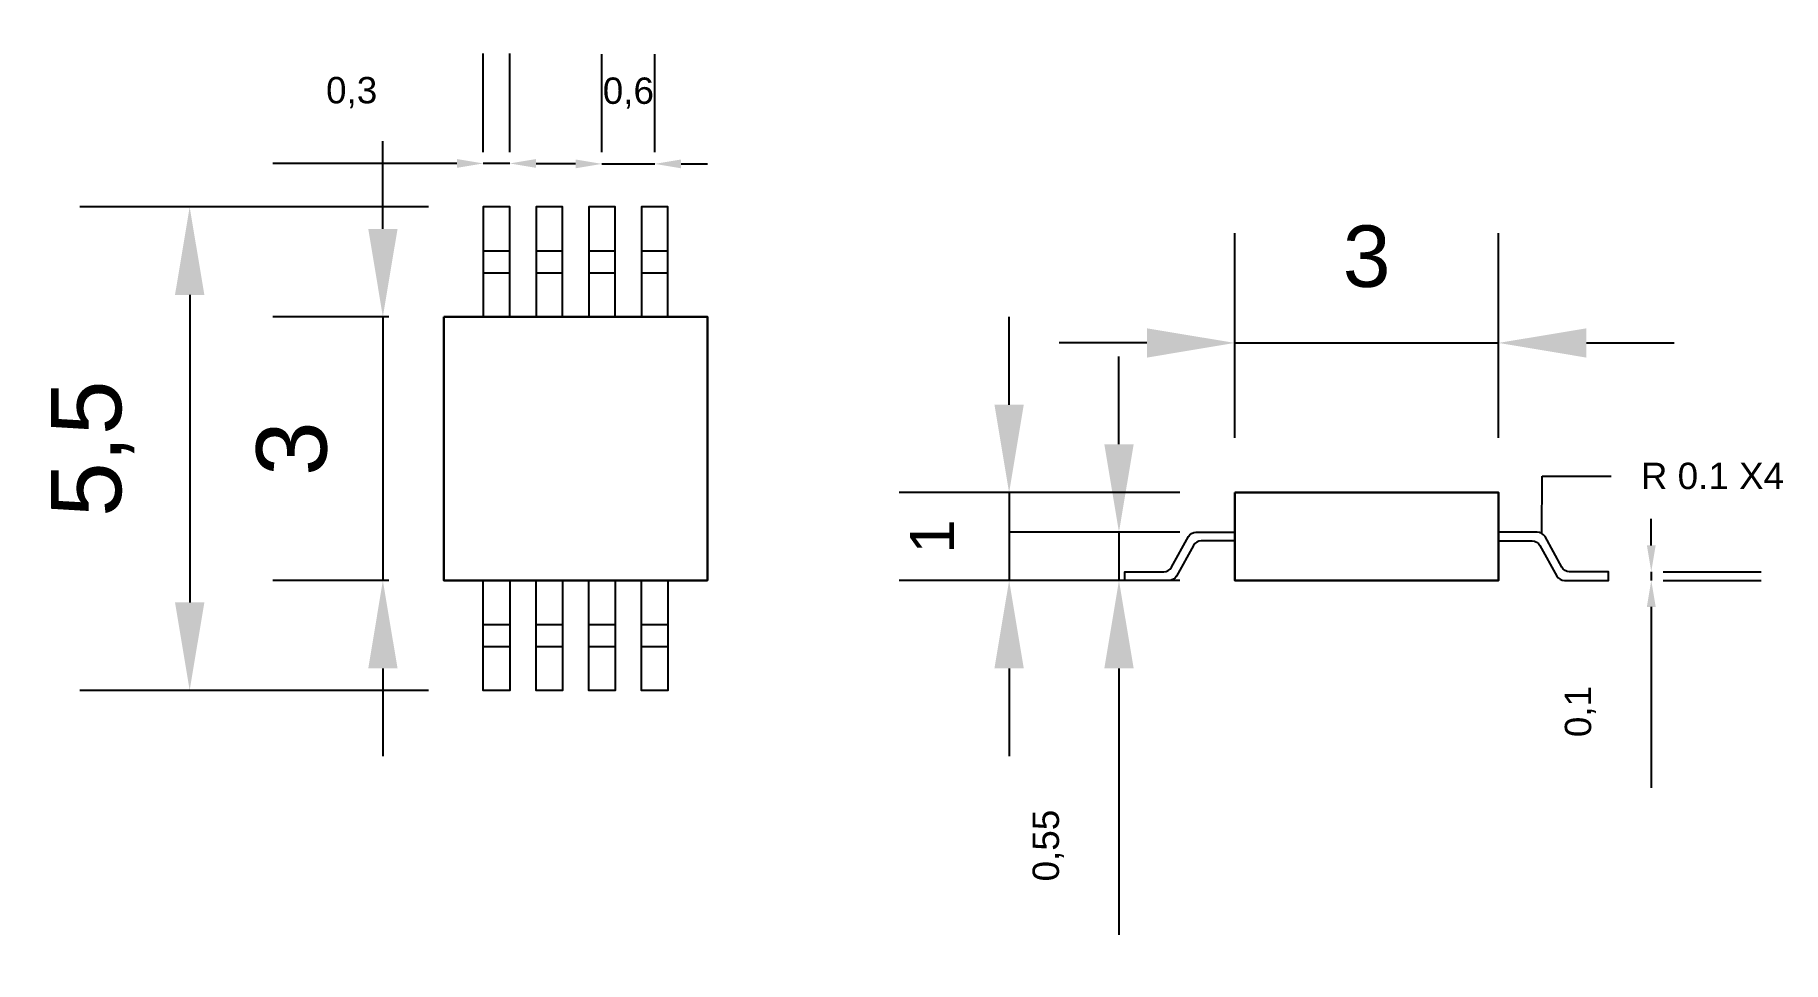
# Model space of a CAD drawing. Header units: millimetres. Extents: x 5.3 to 25.2, y 2.7 to 13.2.
import ezdxf

# ---------------------------------------------------------------- set-up
doc = ezdxf.new("R2010")
doc.units = ezdxf.units.MM
doc.layers.add('Amp', color=242, linetype='Continuous', lineweight=30)
doc.layers.add('AmpPins', color=254, linetype='Continuous')
doc.styles.get("Standard").update_dxf_attribs({"font": 'arial.ttf'})
doc.dimstyles.new('ISO-25', dxfattribs={"dimtxt": 1, "dimasz": 1, "dimexe": 1.25, "dimexo": 0.625, "dimtad": 1, "dimtxsty": 'Standard', "dimcen": 1, "dimadec": 0, "dimazin": 0, "dimtfac": 1, "dimtix": 1, "dimtmove": 0, "dimatfit": 0, "dimfxl": 1, "dimarcsym": 0})

# ---------------------------------------------------------------- blocks, each defined once
blk = doc.blocks.new('*D1')
at = {"layer": 'AmpPins', "color": 0, "lineweight": -2, "transparency": 16777216}
for p, q in [((9.307, 11), (9.307, 12)), ((9.375, 10), (8.057, 10)), ((9.307, 10), (9.307, 7)), ((9.375, 7), (8.057, 7)), ((9.307, 6), (9.307, 5))]:
    blk.add_line(p, q, dxfattribs=at)
at = {"layer": 'AmpPins', "color": 0, "transparency": 16777216}
for points in [[(9.141, 11), (9.474, 11), (9.307, 10)], [(9.141, 6), (9.474, 6), (9.307, 7)]]:
    blk.add_solid(points, dxfattribs=at)
at = {"layer": 'Defpoints', "color": 0, "transparency": 16777216}
for p in [(10, 10), (9.307, 7), (10, 7)]:
    blk.add_point(p, dxfattribs=at)
at = {"layer": 'AmpPins', "color": 0, "transparency": 16777216, "insert": (8.273, 8.5), "char_height": 1, "attachment_point": 5, "rotation": 90}
blk.add_mtext('{\\H0.8x;3}', dxfattribs=at)
blk = doc.blocks.new('*D2')
at = {"layer": 'AmpPins', "color": 0, "lineweight": -2, "transparency": 16777216}
for p, q in [((19, 8.625), (19, 10.953)), ((22, 8.625), (22, 10.953)), ((18, 9.703), (17, 9.703)), ((19, 9.703), (22, 9.703)), ((23, 9.703), (24, 9.703))]:
    blk.add_line(p, q, dxfattribs=at)
at = {"layer": 'AmpPins', "color": 0, "transparency": 16777216}
for points in [[(18, 9.869), (18, 9.536), (19, 9.703)], [(23, 9.869), (23, 9.536), (22, 9.703)]]:
    blk.add_solid(points, dxfattribs=at)
at = {"layer": 'Defpoints', "color": 0, "transparency": 16777216}
for p in [(22, 9.703), (19, 8), (22, 8)]:
    blk.add_point(p, dxfattribs=at)
at = {"layer": 'AmpPins', "color": 0, "transparency": 16777216, "insert": (20.5, 10.685), "char_height": 1, "attachment_point": 5}
blk.add_mtext('{\\H0.7x;3}', dxfattribs=at)
blk = doc.blocks.new('*D3')
at = {"layer": 'AmpPins', "color": 0, "lineweight": -2, "transparency": 16777216}
for p, q in [((16.432, 9), (16.432, 10)), ((18.375, 8), (15.182, 8)), ((16.432, 8), (16.432, 7)), ((18.375, 7), (15.182, 7)), ((16.432, 6), (16.432, 5))]:
    blk.add_line(p, q, dxfattribs=at)
at = {"layer": 'AmpPins', "color": 0, "transparency": 16777216}
for points in [[(16.265, 9), (16.599, 9), (16.432, 8)], [(16.265, 6), (16.599, 6), (16.432, 7)]]:
    blk.add_solid(points, dxfattribs=at)
at = {"layer": 'Defpoints', "color": 0, "transparency": 16777216}
for p in [(19, 8), (16.432, 7), (19, 7)]:
    blk.add_point(p, dxfattribs=at)
at = {"layer": 'AmpPins', "color": 0, "transparency": 16777216, "insert": (15.556, 7.5), "char_height": 1, "attachment_point": 5, "rotation": 90}
blk.add_mtext('{\\H0.5x;1}', dxfattribs=at)
blk = doc.blocks.new('*D4')
at = {"layer": 'AmpPins', "color": 0, "lineweight": -2, "transparency": 16777216}
for p, q in [((17.682, 8.55), (17.682, 9.55)), ((18.375, 7.55), (16.432, 7.55)), ((17.682, 7.55), (17.682, 7)), ((18.375, 7), (16.432, 7)), ((17.682, 6), (17.682, 2.968))]:
    blk.add_line(p, q, dxfattribs=at)
at = {"layer": 'AmpPins', "color": 0, "transparency": 16777216}
for points in [[(17.515, 8.55), (17.849, 8.55), (17.682, 7.55)], [(17.515, 6), (17.849, 6), (17.682, 7)]]:
    blk.add_solid(points, dxfattribs=at)
at = {"layer": 'Defpoints', "color": 0, "transparency": 16777216}
for p in [(19, 7.55), (17.682, 7), (19, 7)]:
    blk.add_point(p, dxfattribs=at)
at = {"layer": 'AmpPins', "color": 0, "transparency": 16777216, "insert": (16.877, 3.984), "char_height": 1, "attachment_point": 5, "rotation": 90}
blk.add_mtext('{\\H0.3x;0,55}', dxfattribs=at)
blk = doc.blocks.new('*D5')
at = {"layer": 'AmpPins', "color": 0, "lineweight": -2, "transparency": 16777216}
for p, q in [((23.738, 7.4), (23.738, 7.7)), ((23.738, 7.1), (23.738, 7)), ((23.875, 7.1), (24.988, 7.1)), ((23.875, 7), (24.988, 7)), ((23.738, 6.7), (23.738, 4.64))]:
    blk.add_line(p, q, dxfattribs=at)
at = {"layer": 'AmpPins', "color": 0, "transparency": 16777216}
for points in [[(23.688, 7.4), (23.788, 7.4), (23.738, 7.1)], [(23.688, 6.7), (23.788, 6.7), (23.738, 7)]]:
    blk.add_solid(points, dxfattribs=at)
at = {"layer": 'Defpoints', "color": 0, "transparency": 16777216}
for p in [(23.25, 7.1), (23.25, 7), (23.738, 7)]:
    blk.add_point(p, dxfattribs=at)
at = {"layer": 'AmpPins', "color": 0, "transparency": 16777216, "insert": (22.932, 5.509), "char_height": 1, "attachment_point": 5, "rotation": 90}
blk.add_mtext('{\\H0.3x;0,1}', dxfattribs=at)
blk = doc.blocks.new('*D6')
at = {"layer": 'AmpPins', "color": 0, "lineweight": -2, "transparency": 16777216}
for p, q in [((9.825, 11.25), (5.859, 11.25)), ((7.109, 10.25), (7.109, 6.75)), ((9.825, 5.75), (5.859, 5.75))]:
    blk.add_line(p, q, dxfattribs=at)
at = {"layer": 'AmpPins', "color": 0, "transparency": 16777216}
for points in [[(6.942, 10.25), (7.276, 10.25), (7.109, 11.25)], [(6.942, 6.75), (7.276, 6.75), (7.109, 5.75)]]:
    blk.add_solid(points, dxfattribs=at)
at = {"layer": 'Defpoints', "color": 0, "transparency": 16777216}
for p in [(10.45, 11.25), (7.109, 5.75), (10.45, 5.75)]:
    blk.add_point(p, dxfattribs=at)
at = {"layer": 'AmpPins', "color": 0, "transparency": 16777216, "insert": (6.005, 8.5), "char_height": 1, "attachment_point": 5, "rotation": 90}
blk.add_mtext('{\\H0.8x;5,5}', dxfattribs=at)
blk = doc.blocks.new('*D7')
at = {"layer": 'AmpPins', "color": 0, "lineweight": -2, "transparency": 16777216}
for p, q in [((10.45, 11.875), (10.45, 12.995)), ((10.75, 11.875), (10.75, 12.995)), ((10.15, 11.745), (8.054, 11.745)), ((10.75, 11.745), (10.45, 11.745)), ((11.05, 11.745), (11.35, 11.745))]:
    blk.add_line(p, q, dxfattribs=at)
at = {"layer": 'AmpPins', "color": 0, "transparency": 16777216}
for points in [[(10.15, 11.795), (10.15, 11.695), (10.45, 11.745)], [(11.05, 11.795), (11.05, 11.695), (10.75, 11.745)]]:
    blk.add_solid(points, dxfattribs=at)
at = {"layer": 'Defpoints', "color": 0, "transparency": 16777216}
for p in [(10.75, 11.745), (10.45, 11.25), (10.75, 11.25)]:
    blk.add_point(p, dxfattribs=at)
at = {"layer": 'AmpPins', "color": 0, "transparency": 16777216, "insert": (8.952, 12.551), "char_height": 1, "attachment_point": 5}
blk.add_mtext('{\\H0.3x;0,3}', dxfattribs=at)
blk = doc.blocks.new('*D8')
at = {"layer": 'AmpPins', "color": 0, "lineweight": -2, "transparency": 16777216}
for p, q in [((11.8, 11.875), (11.8, 12.99)), ((12.4, 11.875), (12.4, 12.99)), ((11.5, 11.74), (11.2, 11.74)), ((11.8, 11.74), (12.4, 11.74)), ((12.7, 11.74), (13, 11.74))]:
    blk.add_line(p, q, dxfattribs=at)
at = {"layer": 'AmpPins', "color": 0, "transparency": 16777216}
for points in [[(11.5, 11.79), (11.5, 11.69), (11.8, 11.74)], [(12.7, 11.79), (12.7, 11.69), (12.4, 11.74)]]:
    blk.add_solid(points, dxfattribs=at)
at = {"layer": 'Defpoints', "color": 0, "transparency": 16777216}
for p in [(12.4, 11.74), (11.8, 11.25), (12.4, 11.25)]:
    blk.add_point(p, dxfattribs=at)
at = {"layer": 'AmpPins', "color": 0, "transparency": 16777216, "insert": (12.1, 12.545), "char_height": 1, "attachment_point": 5}
blk.add_mtext('{\\H0.3x;0,6}', dxfattribs=at)

msp = doc.modelspace()

# ---------------------------------------------------------------- linework, layer by layer
at = {"layer": 'Amp'}
for points in [[(10, 10), (13, 10), (13, 7), (10, 7)], [(19, 8), (19, 7), (22, 7), (22, 8)]]:
    msp.add_lwpolyline(points, close=True, dxfattribs=at)
at = {"layer": 'AmpPins'}
for p, q in [((10.45, 10.75), (10.75, 10.75)), ((11.05, 10.75), (11.35, 10.75)), ((11.65, 10.75), (11.95, 10.75)), ((12.25, 10.75), (12.55, 10.75)), ((10.45, 10.5), (10.75, 10.5)), ((11.05, 10.5), (11.35, 10.5)), ((11.65, 10.5), (11.95, 10.5)), ((12.25, 10.5), (12.55, 10.5)), ((10.45, 6.5), (10.75, 6.5)), ((11.05, 6.5), (11.35, 6.5)), ((11.65, 6.5), (11.95, 6.5)), ((12.25, 6.5), (12.55, 6.5)), ((10.45, 6.25), (10.75, 6.25)), ((11.05, 6.25), (11.35, 6.25)), ((11.65, 6.25), (11.95, 6.25)), ((12.25, 6.25), (12.55, 6.25))]:
    msp.add_line(p, q, dxfattribs=at)
at = {"layer": 'AmpPins', "linetype": 'ByBlock', "lineweight": -2}
msp.add_line((22.496, 8.187), (23.283, 8.187), dxfattribs=at)
at = {"layer": 'AmpPins'}
for points in [[(10.45, 10), (10.75, 10), (10.75, 11.25), (10.45, 11.25)], [(11.05, 10), (11.35, 10), (11.35, 11.25), (11.05, 11.25)], [(11.65, 10), (11.95, 10), (11.95, 11.25), (11.65, 11.25)], [(12.25, 10), (12.55, 10), (12.55, 11.25), (12.25, 11.25)], [(10.45, 7), (10.75, 7), (10.75, 5.75), (10.45, 5.75)], [(11.05, 7), (11.35, 7), (11.35, 5.75), (11.05, 5.75)], [(11.65, 7), (11.95, 7), (11.95, 5.75), (11.65, 5.75)], [(12.25, 7), (12.55, 7), (12.55, 5.75), (12.25, 5.75)]]:
    msp.add_lwpolyline(points, close=True, dxfattribs=at)
at = {"layer": 'AmpPins', "linetype": 'ByBlock', "lineweight": -2}
msp.add_lwpolyline([(22.492, 7.536), (22.496, 8.187)], dxfattribs=at)
at = {"layer": 'AmpPins'}
for points in [[(19, 7.45), (18.618, 7.45, 0.272375), (18.53, 7.399), (18.337, 7.051, -0.272375), (18.25, 7), (17.75, 7), (17.75, 7.1), (18.191, 7.1, 0.272375), (18.279, 7.151), (18.471, 7.499, -0.272375), (18.559, 7.55), (19, 7.55)], [(22, 7.45), (22.382, 7.45, -0.272375), (22.47, 7.399), (22.663, 7.051, 0.272375), (22.75, 7), (23.25, 7), (23.25, 7.1), (22.809, 7.1, -0.272375), (22.721, 7.151), (22.529, 7.499, 0.272375), (22.441, 7.55), (22, 7.55)]]:
    msp.add_lwpolyline(points, format="xyb", close=True, dxfattribs=at)

# ---------------------------------------------------------------- texts
at = {"layer": 'AmpPins', "insert": (23.619, 8.34), "char_height": 0.3, "attachment_point": 1}
msp.add_mtext('R 0.1 X4', dxfattribs=at)

# ---------------------------------------------------------------- dimensions: what is measured, and where the dimension line sits
at = {"layer": 'AmpPins'}
dim = msp.add_linear_dim(base=(10.75, 11.745), p1=(10.45, 11.25), p2=(10.75, 11.25), text='{\\H0.3x;<>}', dimstyle='ISO-25', override={"dimasz": 0.3}, dxfattribs=at)
dim.commit()
dim.dimension.update_dxf_attribs({"geometry": '*D7', "text_midpoint": (8.952, 11.745), "dimtype": 160})
dim = msp.add_linear_dim(base=(12.4, 11.74), p1=(11.8, 11.25), p2=(12.4, 11.25), text='{\\H0.3x;<>}', dimstyle='ISO-25', override={"dimasz": 0.3}, dxfattribs=at)
dim.commit()
dim.dimension.update_dxf_attribs({"geometry": '*D8', "text_midpoint": (12.1, 12.545)})
for base, p1, p2, text, picture, middle in [((9.307, 7), (10, 10), (10, 7), '{\\H0.8x;<>}', '*D1', (9.307, 8.5)), ((7.109, 5.75), (10.45, 11.25), (10.45, 5.75), '{\\H0.8x;<>}', '*D6', (7.109, 8.5)), ((16.432, 7), (19, 8), (19, 7), '{\\H0.5x;<>}', '*D3', (16.432, 7.5)), ((17.682, 7), (19, 7.55), (19, 7), '{\\H0.3x;<>}', '*D4', (17.682, 3.984))]:
    dim = msp.add_linear_dim(base=base, p1=p1, p2=p2, angle=90, text=text, dimstyle='ISO-25', dxfattribs=at)
    dim.commit()
    dim.dimension.update_dxf_attribs({"geometry": picture, "text_midpoint": middle, "dimtype": 160})
dim = msp.add_linear_dim(base=(22, 9.703), p1=(19, 8), p2=(22, 8), text='{\\H0.7x;<>}', dimstyle='ISO-25', dxfattribs=at)
dim.commit()
dim.dimension.update_dxf_attribs({"geometry": '*D2', "text_midpoint": (20.5, 10.685)})
dim = msp.add_linear_dim(base=(23.738, 7), p1=(23.25, 7.1), p2=(23.25, 7), angle=90, text='{\\H0.3x;<>}', dimstyle='ISO-25', override={"dimasz": 0.3}, dxfattribs=at)
dim.commit()
dim.dimension.update_dxf_attribs({"geometry": '*D5', "text_midpoint": (23.738, 5.509), "dimtype": 160})

doc.saveas('drawing.dxf')
